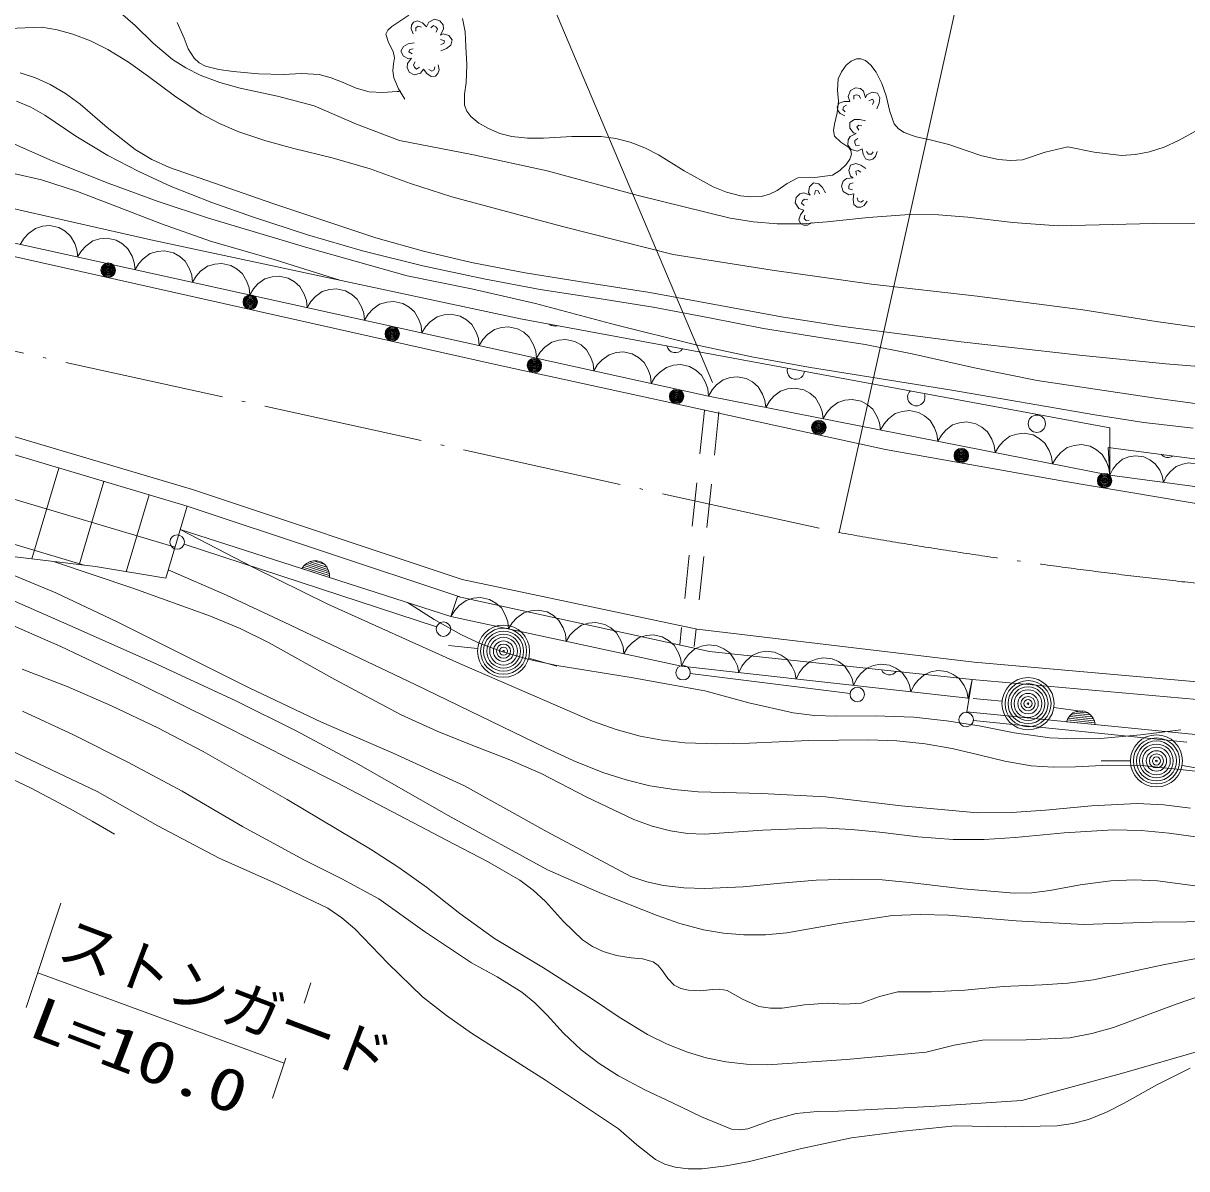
# Model space of a CAD drawing. Units: millimetres, scale not verified. Extents: x 66169 to 706169, y 819 to 360819.
# Drawn here: x 228356 to 268351, y 229437 to 268815 of the extents above; entities that cross this region are included whole.
import ezdxf
from ezdxf.enums import TextEntityAlignment as Align

# ---------------------------------------------------------------- set-up
doc = ezdxf.new("R2010")
doc.units = ezdxf.units.MM
doc.header["$LTSCALE"] = 1000
doc.linetypes.add('USER3', pattern=[7.000001, 5.508197, -0.688525, 0.114754, -0.688525])
doc.linetypes.add('USER4', pattern=[2.5, 1.5, -1])
for name, color, linetype, lineweight in [('S-BGD', 1, 'Continuous', 13), ('S-BGD-HTXT', 6, 'Continuous', 13), ('S-BMK', 5, 'USER3', 13)]:
    doc.layers.add(name, color=color, linetype=linetype, lineweight=lineweight)
doc.styles.add('ＭＳ ゴシック', font='')
doc.styles.get('ＭＳ ゴシック').set_extended_font_data('MS Gothic')

# ---------------------------------------------------------------- blocks, each defined once
blk = doc.blocks.new('BUHIN296')
at = {"color": 1, "linetype": 'Continuous', "lineweight": 13}
for radius in [896, 792, 688, 580, 477, 351, 243, 140, 27]:
    blk.add_circle((0, 0), radius, dxfattribs=at)
blk = doc.blocks.new('BUHIN298')
at = {"color": 1, "linetype": 'Continuous', "lineweight": 13}
blk.add_lwpolyline([(986, -111), (937, 124), (841, 330), (673, 568), (469, 711), (246, 811), (-60, 845), (-300, 797), (-530, 703), (-747, 508), (-882, 328), (-986, 111)], dxfattribs=at)
blk = doc.blocks.new('BUHIN299')
at = {"color": 1, "linetype": 'Continuous', "lineweight": 13}
blk.add_lwpolyline([(990, -213), (965, 31), (888, 249), (742, 509), (549, 675), (333, 799), (25, 865), (-223, 841), (-467, 769), (-707, 592), (-862, 424), (-990, 213)], dxfattribs=at)
blk = doc.blocks.new('BUHIN310')
at = {"color": 1, "linetype": 'Continuous', "lineweight": 13}
blk.add_lwpolyline([(985, -194), (956, 47), (876, 262), (726, 517), (533, 678), (316, 798), (10, 858), (-236, 830), (-476, 754), (-711, 575), (-862, 405), (-985, 194)], dxfattribs=at)
blk = doc.blocks.new('BUHIN311')
at = {"color": 1, "linetype": 'Continuous', "lineweight": 13}
blk.add_lwpolyline([(986, -217), (962, 26), (886, 244), (741, 503), (551, 669), (335, 794), (30, 862), (-218, 839), (-461, 768), (-701, 594), (-857, 427), (-986, 217)], dxfattribs=at)
blk = doc.blocks.new('BUHIN314')
at = {"color": 1, "linetype": 'Continuous', "lineweight": 13}
blk.add_lwpolyline([(920, -125), (880, 96), (794, 291), (642, 517), (454, 655), (247, 753), (-38, 792), (-263, 752), (-481, 669), (-688, 491), (-818, 326), (-920, 125)], dxfattribs=at)
blk = doc.blocks.new('BUHIN374')
at = {"color": 1, "linetype": 'Continuous', "lineweight": 13}
blk.add_circle((0, 0), 249, dxfattribs=at)
blk = doc.blocks.new('BUHIN375')
at = {"color": 1, "linetype": 'Continuous', "lineweight": 13}
blk.add_circle((0, 0), 249, dxfattribs=at)
blk = doc.blocks.new('BUHIN376')
at = {"color": 1, "linetype": 'Continuous', "lineweight": 13}
blk.add_circle((0, 0), 249, dxfattribs=at)
blk = doc.blocks.new('BUHIN383')
at = {"color": 1, "linetype": 'Continuous', "lineweight": 13}
for radius in [249, 220, 191, 161, 132, 97.5, 67.5, 38.8, 7.5]:
    blk.add_circle((54, 243), radius, dxfattribs=at)
blk = doc.blocks.new('BUHIN384')
at = {"color": 1, "linetype": 'Continuous', "lineweight": 13}
for radius in [249, 220, 191, 161, 132, 97.5, 67.5, 38.8, 7.5]:
    blk.add_circle((53, 243), radius, dxfattribs=at)
blk = doc.blocks.new('BUHIN386')
at = {"color": 1, "linetype": 'Continuous', "lineweight": 13}
for radius in [249, 220, 191, 161, 132, 97.5, 67.5, 38.8, 7.5]:
    blk.add_circle((41, 245), radius, dxfattribs=at)
blk = doc.blocks.new('BUHIN423')
at = {"color": 1, "linetype": 'Continuous', "lineweight": 13}
for p, q in [((-466, 109), (479, 15)), ((460, 80), (-435, 169)), ((-392, 228), (427, 146)), ((388, 212), (-336, 285)), ((-270, 341), (332, 281)), ((221, 355), (-149, 392))]:
    blk.add_line(p, q, dxfattribs=at)
blk.add_lwpolyline([(-498, 50), (-446, 160), (-379, 251), (-271, 351), (-156, 400), (-35, 426), (119, 410), (232, 361), (336, 291), (422, 171), (472, 68), (498, -50)], close=True, dxfattribs=at)

msp = doc.modelspace()

# ---------------------------------------------------------------- linework, layer by layer
at = {"layer": 'S-BGD'}
for p, q in [((251911, 256000), (196712, 268168)), ((220160, 264225), (232736, 261370)), ((232736, 261370), (245449, 258651)), ((245449, 258651), (265707, 254912)), ((265707, 253280), (251911, 256000)), ((226636, 255027), (234174, 252782)), ((265707, 254912), (265707, 253280)), ((233993, 252210), (226480, 254448)), ((265707, 253280), (265653, 254232)), ((265653, 254232), (272315, 253348)), ((228650, 250398), (229581, 253524)), ((271227, 252533), (265707, 253280)), ((226159, 253012), (233574, 250804)), ((230288, 250232), (231131, 253062)), ((234174, 252782), (243446, 249689)), ((231895, 249961), (232682, 252601)), ((233993, 252210), (233255, 249734)), ((233993, 252210), (243360, 249093)), ((221685, 251226), (230834, 250138)), ((225834, 251559), (230454, 250183)), ((243058, 248418), (233752, 251412)), ((233882, 250903), (242563, 248064)), ((230834, 250138), (233255, 249734)), ((237972, 250120), (238876, 249829)), ((238872, 249896), (238015, 250172)), ((238070, 250220), (238853, 249968)), ((238829, 250041), (238136, 250264)), ((238213, 250305), (238789, 250120)), ((238696, 250215), (238341, 250329)), ((243446, 249689), (251519, 247984)), ((243058, 248418), (243288, 249109)), ((243288, 249109), (243058, 248418)), ((243288, 249109), (251949, 247220)), ((250982, 246713), (243058, 248418)), ((251519, 247984), (261041, 246849)), ((243972, 247321), (242977, 247422)), ((251949, 247220), (260979, 246253)), ((245733, 246986), (246696, 246715)), ((261041, 246849), (276563, 245478)), ((260841, 245608), (250982, 246713)), ((251284, 246458), (256777, 245772)), ((260795, 245147), (260979, 246253)), ((260979, 246253), (260841, 245608)), ((260979, 246253), (276531, 244878)), ((262000, 245509), (261005, 245602)), ((263787, 245298), (264777, 245156)), ((276458, 243580), (260795, 245147)), ((261017, 244851), (268351, 244096)), ((266410, 243456), (265410, 243456)), ((268196, 243299), (269181, 243126))]:
    msp.add_line(p, q, dxfattribs=at)
at = {"layer": 'S-BGD', "linetype": 'USER4'}
for p, q in [((251773, 255507), (250925, 247444)), ((252271, 255454), (251422, 247391))]:
    msp.add_line(p, q, dxfattribs=at)
at = {"layer": 'S-BGD'}
for points in [[(92447, 277307), (110719, 276462), (135735, 274626), (168832, 271159), (185120, 269664), (193617, 268236), (206058, 265721), (244593, 257087), (257999, 254164), (264118, 253076), (270576, 251989), (277374, 251649), (290426, 251513)], [(231700, 269175), (232200, 268736), (232826, 268128), (233491, 267567), (233941, 267278), (234434, 267035), (235114, 266782), (235815, 266585), (237097, 266309), (238353, 265977), (239816, 265351), (241295, 264783), (243831, 264293), (246361, 263742), (249491, 262898), (252655, 262109), (253455, 261983), (254268, 261916), (255121, 261922), (255987, 261988), (257402, 262143), (258820, 262238), (259818, 262226), (260824, 262153), (262373, 261971), (263934, 261848), (267205, 261932), (270474, 261955)], [(233650, 268836), (233882, 268300), (234030, 267937), (234227, 267614), (234401, 267457), (234623, 267341), (235081, 267220), (235574, 267155), (236446, 267074), (237303, 267055), (237920, 267084), (238525, 267051), (238944, 266944), (239351, 266777), (239794, 266589), (240248, 266462), (240712, 266434), (241198, 266466), (241269, 266473), (241340, 266480)], [(241472, 266200), (241252, 266562), (241094, 266940), (241059, 267178), (241085, 267422), (241112, 267630), (241077, 267845), (240907, 268156), (240819, 268437), (240887, 268578), (241024, 268707), (241609, 269091)], [(242714, 267871), (242907, 267950), (243051, 268066), (243102, 268243), (242989, 268391), (242793, 268449), (242699, 268409), (242803, 268619), (242786, 268756), (242679, 268900), (242496, 268950), (242293, 268855), (242217, 268694), (242075, 268825), (241911, 268898), (241774, 268854), (241705, 268751), (241691, 268621), (241754, 268452)], [(243460, 268978), (243546, 268515), (243575, 268015), (243606, 267386), (243577, 266762), (243518, 266375), (243521, 265995), (243601, 265795), (243745, 265608), (244021, 265380), (244347, 265192), (244742, 265025), (245151, 264917), (245694, 264860), (246240, 264865), (247214, 264923), (248219, 264921), (248728, 264855), (249221, 264732), (249722, 264536), (250196, 264288), (251077, 263739), (252067, 263197), (252533, 263010), (253011, 262883), (253371, 262843), (253730, 262865), (254008, 262936), (254269, 263064), (254615, 263309), (254988, 263496), (255564, 263511), (256178, 263596), (256428, 263750), (256643, 263954), (256769, 264139), (256825, 264320), (256809, 264442), (256734, 264544), (256458, 264724), (256243, 264939), (256210, 265124), (256239, 265342), (256340, 265732), (256382, 266131), (256346, 266519), (256373, 266909), (256478, 267147), (256643, 267369), (256815, 267516), (256996, 267593), (257149, 267594), (257305, 267532), (257496, 267371), (257675, 267132), (257875, 266741), (258021, 266323), (258141, 265787), (258298, 265354), (258442, 265188), (258633, 265063), (259049, 264914), (259531, 264808), (260175, 264647), (260766, 264438), (261307, 264261), (261883, 264137), (262294, 264099), (262700, 264122), (263484, 264378), (264261, 264566), (265172, 264386), (266105, 264264), (266588, 264300), (267075, 264397), (267578, 264561), (268070, 264785), (268774, 265178)], [(227573, 268624), (228991, 268680), (229525, 268592), (230059, 268443), (230668, 268209), (231261, 267916), (231975, 267475), (232662, 266979), (233549, 266318), (234473, 265706), (235104, 265367), (235770, 265078), (236698, 264770), (237657, 264515), (238977, 264192), (240286, 263809), (241671, 263304), (243086, 262851), (246888, 261831), (250699, 260869), (254102, 260329), (257515, 259847), (261150, 259437), (264775, 258967), (267296, 258557), (269829, 258206)], [(242042, 268675), (241927, 268711), (241852, 268653), (241854, 268548)], [(242552, 268507), (242592, 268620), (242540, 268691), (242462, 268743), (242370, 268659)], [(241793, 268145), (241589, 268105), (241425, 268020), (241340, 267856), (241422, 267689), (241602, 267593), (241703, 267614), (241560, 267429), (241549, 267291), (241626, 267129), (241796, 267044), (242013, 267097), (242119, 267241), (242233, 267084), (242379, 266981), (242522, 266997), (242610, 267084), (242650, 267209), (242621, 267386)], [(242710, 268081), (242810, 268123), (242833, 268211), (242704, 268261)], [(241756, 267938), (241650, 267917), (241610, 267835), (241727, 267760)], [(241828, 267490), (241767, 267386), (241804, 267307), (241870, 267241), (241976, 267304)], [(242294, 267225), (242400, 267166), (242485, 267209), (242504, 267312)], [(228245, 267107), (228775, 266936), (229281, 266709), (229809, 266401), (230308, 266038), (231240, 265228), (232205, 264470), (232780, 264137), (233386, 263856), (236935, 262615), (240473, 261441), (242110, 260985), (243760, 260588), (245605, 260233), (247461, 259937), (249891, 259555), (252311, 259115), (254423, 258721), (256544, 258388), (260596, 257869), (264665, 257408), (267637, 257107), (270612, 256865)], [(257697, 265877), (257781, 266067), (257806, 266251), (257720, 266414), (257536, 266443), (257354, 266350), (257314, 266255), (257244, 266479), (257137, 266567), (256960, 266596), (256794, 266506), (256712, 266298), (256769, 266129), (256575, 266125), (256407, 266065), (256338, 265938), (256359, 265816), (256439, 265712), (256601, 265634)], [(228119, 266140), (228619, 265925), (229102, 265651), (230167, 264935), (231263, 264272), (232333, 263714), (233437, 263206), (234838, 262651), (236272, 262149), (238131, 261540), (240016, 260986), (242090, 260478), (244191, 260025), (246126, 259664), (248068, 259363), (250009, 259053), (251944, 258683), (253799, 258326), (255666, 258028), (257295, 257768), (258912, 257449), (261056, 256964), (263210, 256539), (267281, 255925), (271358, 255371)], [(256655, 265994), (256547, 265941), (256533, 265847), (256607, 265773)], [(257140, 266225), (257091, 266334), (257004, 266349), (256912, 266333), (256903, 266209)], [(257548, 266026), (257592, 266125), (257547, 266205), (257420, 266152)], [(257310, 265456), (257110, 265512), (256925, 265509), (256775, 265400), (256774, 265214), (256893, 265048), (256992, 265022), (256781, 264920), (256710, 264802), (256706, 264622), (256820, 264471), (257038, 264421), (257197, 264502), (257229, 264311), (257314, 264153), (257449, 264103), (257566, 264142), (257657, 264236), (257711, 264408)], [(257184, 265288), (257080, 265316), (257008, 265260), (257079, 265142)], [(227449, 264918), (229348, 264089), (231275, 263314), (232992, 262688), (234729, 262119), (238137, 261096), (241555, 260133), (243765, 259688), (245963, 259182), (248713, 258443), (251480, 257761), (253404, 257348), (255351, 256992), (260272, 256200), (265190, 255352), (266876, 255092), (268570, 254891)], [(257048, 264855), (256947, 264790), (256945, 264702), (256974, 264613), (257098, 264622)], [(257347, 264409), (257416, 264309), (257510, 264309), (257573, 264394)], [(257322, 263817), (257149, 263933), (256973, 263990), (256797, 263933), (256737, 263757), (256797, 263562), (256883, 263506), (256650, 263476), (256545, 263386), (256485, 263217), (256545, 263037), (256737, 262921), (256913, 262947), (256883, 262756), (256913, 262580), (257025, 262490), (257149, 262490), (257265, 262550), (257370, 262696)], [(227157, 263850), (228986, 263429), (230220, 263028), (231446, 262566), (233113, 261915), (234797, 261323), (237020, 260681), (239235, 259980)], [(257149, 263697), (257059, 263757), (256973, 263727), (257003, 263592)], [(255937, 262986), (255835, 263167), (255703, 263296), (255520, 263325), (255387, 263194), (255354, 262993), (255406, 262904), (255184, 262981), (255050, 262948), (254921, 262823), (254894, 262636), (255013, 262446), (255183, 262391), (255070, 262233), (255018, 262062), (255079, 261931), (255189, 261876), (255320, 261878), (255480, 261961)], [(256883, 263330), (256767, 263300), (256737, 263217), (256737, 263123), (256857, 263093)], [(255327, 262746), (255210, 262771), (255146, 262711), (255104, 262627), (255198, 262547)], [(255729, 262956), (255676, 263050), (255585, 263062), (255552, 262927)], [(257025, 262812), (257059, 262696), (257149, 262666), (257235, 262726)], [(255223, 262220), (255201, 262101), (255268, 262034), (255372, 262049)], [(207319, 251624), (207839, 251053), (208406, 250521), (208921, 250144), (209473, 249815), (210383, 249370), (211312, 248982), (212531, 248505), (213776, 248084), (214929, 247865), (216071, 247586), (218068, 246913), (220054, 246181), (223678, 244697), (227288, 243153), (228632, 242516), (229947, 241825), (230722, 241390), (231490, 240944)], [(233752, 251412), (236269, 250103), (238823, 248843), (243355, 246807), (247920, 244822), (248732, 244536), (249557, 244309), (250319, 244167), (251102, 244083), (252203, 244044), (253318, 244066), (255364, 244154), (257408, 244183), (258388, 244144), (259363, 244045), (260290, 243883), (261206, 243661), (262101, 243443), (263001, 243285), (263763, 243239), (264531, 243253), (265674, 243309), (266814, 243304), (269300, 243032)], [(227575, 250021), (229474, 249232), (231582, 248243), (233665, 247200), (236122, 245971), (238613, 244793), (241076, 243723), (243522, 242595), (246367, 241015), (249246, 239485), (249790, 239304), (250362, 239179), (251067, 239096), (251784, 239072), (253099, 239131), (254398, 239249), (255617, 239353), (256840, 239396), (257878, 239363), (258924, 239270), (260666, 239058), (262414, 238907), (263029, 238926), (263642, 239005), (264686, 239200), (265739, 239334), (266540, 239363), (267342, 239331), (269326, 239071)], [(229430, 250305), (232121, 249400), (234791, 248437), (235810, 248006), (236813, 247515), (239063, 246253), (241342, 245043), (242587, 244475), (243865, 243958), (245021, 243520), (246162, 243023), (247734, 242207), (249346, 241438), (249970, 241214), (250607, 241048), (251184, 240964), (251778, 240939), (253775, 241078), (255762, 241155), (256825, 241103), (257899, 240990), (259111, 240842), (260325, 240755), (261392, 240757), (262459, 240819), (264141, 240984), (265824, 241089), (266781, 241064), (267745, 240977), (269654, 240707)], [(233342, 250025), (235344, 249151), (237322, 248222), (241824, 246083), (246314, 243911), (247281, 243458), (248279, 243056), (249080, 242801), (249898, 242604), (250726, 242469), (251560, 242393), (253745, 242339), (255929, 242224), (258540, 241918), (261161, 241671), (262326, 241687), (263494, 241764), (265072, 241907), (266648, 241988), (267561, 241942), (268482, 241835)], [(227950, 248995), (229958, 248107), (232820, 246843), (235664, 245522), (237734, 244485), (239787, 243389), (243066, 241525), (246381, 239711), (248238, 238901), (250142, 238137), (250929, 237866), (251739, 237652), (252427, 237536), (253125, 237480), (253867, 237483), (254607, 237547), (256419, 237873), (258235, 238139), (259193, 238176), (260164, 238153), (262483, 237964), (264801, 237835), (267169, 237914), (269531, 237933)], [(241565, 248898), (242479, 248319), (243418, 247795), (244111, 247475), (244839, 247205), (245752, 246943), (246693, 246735), (249248, 246328), (251781, 245864), (253294, 245455), (254820, 245106), (255559, 245021), (256305, 244997), (257636, 245010), (258975, 244962), (260098, 244840), (261215, 244657), (262424, 244425), (263646, 244252), (264509, 244212), (265386, 244232), (266766, 244352), (268150, 244529)], [(227834, 248176), (229648, 247393), (232356, 246110), (235038, 244773), (239121, 242709), (243174, 240593), (244313, 240001), (245428, 239353), (245884, 239012), (246307, 238621), (246927, 237938), (247581, 237308), (247920, 237082), (248288, 236909), (248754, 236770), (249250, 236686), (249647, 236649), (250008, 236554), (250182, 236427), (250330, 236239), (250509, 235974), (250733, 235749), (250963, 235634), (251221, 235571), (251641, 235558), (252050, 235604), (252304, 235614), (252555, 235564), (253084, 235263), (253647, 235015), (254045, 234958), (254443, 234962), (255214, 235075), (255997, 235128), (256583, 235098), (257164, 235129), (257787, 235353), (258425, 235518), (259575, 235514), (260726, 235571), (262044, 235696), (263376, 235762), (264259, 235815), (265150, 235929), (267541, 236448), (269941, 236908)], [(228314, 246611), (229860, 246010), (231393, 245350), (232982, 244593), (234545, 243782), (237433, 242129), (240291, 240423), (241264, 239797), (242212, 239115), (243368, 238209), (244558, 237353), (246238, 236347), (247886, 235289), (248836, 234645), (249819, 234050), (250490, 233718), (251185, 233441), (251835, 233248), (252511, 233109), (253216, 233026), (253934, 233003), (256661, 233195), (259397, 233448), (260357, 233680), (261334, 233853), (262830, 233866), (264328, 233942), (265086, 234087), (265838, 234294), (267990, 235096), (270163, 235842)], [(228335, 245172), (230065, 244363), (231949, 243417), (233813, 242413), (235896, 241202), (238019, 240039), (239312, 239401), (240574, 238712), (242151, 237588), (243769, 236510), (244646, 236035), (245491, 235507), (245941, 235137), (246360, 234714), (246922, 234103), (247533, 233529), (248154, 233057), (248820, 232628), (249718, 232146), (250654, 231713), (251666, 231224), (252701, 230792), (252983, 230771), (253267, 230811), (254088, 231106), (254928, 231340), (255644, 231409), (256375, 231417), (259535, 231572), (262685, 231787), (266111, 232712), (269525, 233695)], [(227262, 244126), (230901, 242407), (232980, 241230), (235085, 240108), (236968, 239278), (238829, 238390), (239309, 238060), (239754, 237681), (240895, 236494), (242079, 235350), (242903, 234700), (243763, 234097), (246308, 232482), (248823, 230814), (249444, 230255), (250095, 229750), (250416, 229595), (250761, 229495), (251215, 229437), (251697, 229439), (252522, 229532), (253321, 229682), (255067, 230120), (256827, 230498), (258598, 230732), (260386, 230906), (262138, 230876), (263899, 230907), (264439, 230991), (264972, 231135), (265596, 231387), (266203, 231696), (267323, 232326), (268466, 232899)]]:
    msp.add_lwpolyline(points, dxfattribs=at)
msp.add_lwpolyline([(237929, 250068), (238002, 250165), (238087, 250241), (238213, 250315), (238337, 250339), (238460, 250339), (238607, 250291), (238708, 250219), (238794, 250129), (238853, 249994), (238880, 249883), (238881, 249762)], close=True, dxfattribs=at)
for centre, radius in [((263198, 255047), 298), ((260603, 253954), 249), ((260603, 253954), 220), ((260603, 253954), 191), ((260603, 253954), 161), ((260603, 253954), 132), ((260603, 253954), 97.5), ((260603, 253954), 67.5), ((260603, 253954), 38.8), ((260603, 253954), 7.5)]:
    msp.add_circle(centre, radius, dxfattribs=at)
for centre, start, end in [((246626, 258701), 231.183, 287.9029), ((250769, 257787), 192.5065, 326.5793), ((254912, 256874), 163.8217, 355.2641), ((259055, 255961), 133.4198, 25.666), ((267705, 254184), 220.495, 304.3925), ((258126, 246711), 204.4076, 323.3614)]:
    msp.add_arc(centre, 298, start, end, dxfattribs=at)
at = {"layer": 'S-BGD-HTXT'}
for p, q in [((262810, 280150), (256406, 251307)), ((252052, 256466), (242257, 279588)), ((229653, 238563), (228457, 234974)), ((228858, 236177), (237321, 233067)), ((238243, 235833), (238010, 235132)), ((237377, 233233), (236920, 231864))]:
    msp.add_line(p, q, dxfattribs=at)
at = {"layer": 'S-BMK'}
msp.add_line((216148, 260164), (256406, 251307), dxfattribs=at)
msp.add_arc((288862, 435783), 187310, 260.02168, 268.12099, dxfattribs=at)

# ---------------------------------------------------------------- block references
at = {"layer": 'S-BGD'}
for name, p in [('BUHIN311', (229240, 260997)), ('BUHIN311', (231211, 260563)), ('BUHIN311', (233183, 260128)), ('BUHIN383', (231223, 260083)), ('BUHIN311', (235154, 259694)), ('BUHIN311', (237126, 259259)), ('BUHIN311', (239097, 258824)), ('BUHIN383', (236106, 258989)), ('BUHIN311', (241068, 258390)), ('BUHIN311', (243040, 257955)), ('BUHIN383', (240988, 257895)), ('BUHIN311', (245011, 257521)), ('BUHIN311', (246982, 257086)), ('BUHIN384', (245873, 256808)), ('BUHIN311', (248954, 256652)), ('BUHIN311', (250925, 256217)), ('BUHIN310', (252896, 255805)), ('BUHIN384', (250762, 255742)), ('BUHIN310', (254867, 255417)), ('BUHIN310', (256838, 255028)), ('BUHIN310', (258809, 254640)), ('BUHIN384', (255651, 254676)), ('BUHIN310', (260780, 254252)), ('BUHIN310', (262751, 253863)), ('BUHIN310', (264721, 253475)), ('BUHIN314', (266627, 253156)), ('BUHIN314', (268467, 252907)), ('BUHIN386', (265488, 252846)), ('BUHIN374', (233645, 250981)), ('BUHIN299', (244048, 248205)), ('BUHIN299', (246029, 247779)), ('BUHIN374', (242801, 247987)), ('BUHIN296', (244867, 247229)), ('BUHIN299', (248010, 247352)), ('BUHIN299', (249991, 246926)), ('BUHIN298', (251968, 246603)), ('BUHIN298', (253940, 246382)), ('BUHIN298', (255911, 246160)), ('BUHIN298', (257883, 245939)), ('BUHIN375', (251036, 246489)), ('BUHIN298', (259855, 245718)), ('BUHIN375', (257025, 245741)), ('BUHIN296', (262896, 245425)), ('BUHIN423', (264711, 244755)), ('BUHIN376', (260768, 244877)), ('BUHIN296', (267310, 243456))]:
    msp.add_blockref(name, p, dxfattribs=at)

# ---------------------------------------------------------------- texts
at = {"layer": 'S-BGD-HTXT', "style": 'ＭＳ ゴシック'}
msp.add_text('ストンガード', height=1466, rotation=339.3, dxfattribs=at).set_placement((229301, 236285), align=Align.BOTTOM_LEFT)
at = {"layer": 'S-BGD-HTXT', "style": 'ＭＳ ゴシック', "width": 1.3}
msp.add_text('L=10.0', height=1466, rotation=339.1, dxfattribs=at).set_placement((228302, 233620), align=Align.BOTTOM_LEFT)

doc.saveas('drawing.dxf')
